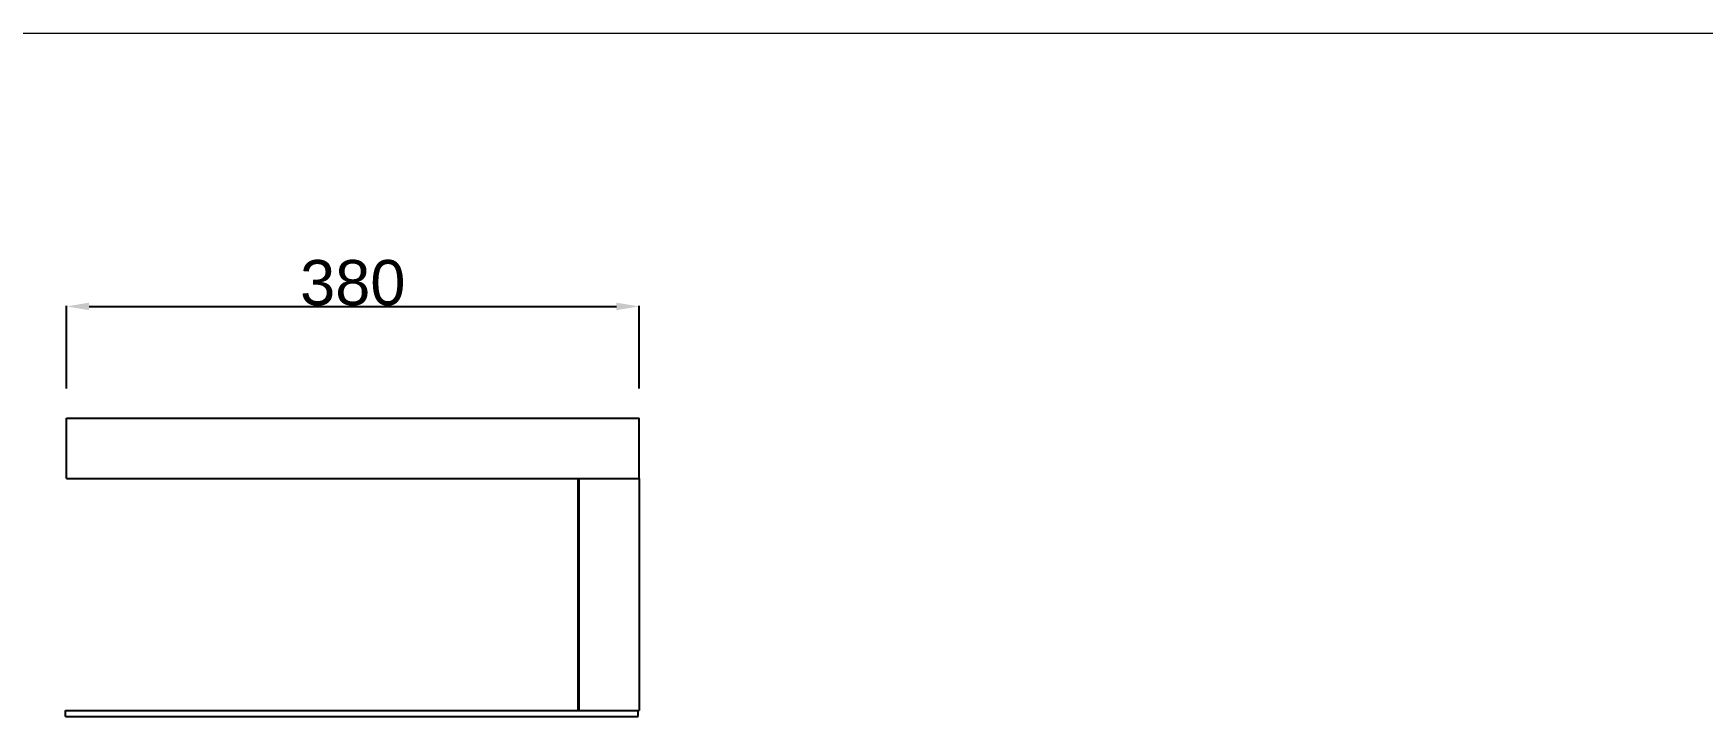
# Model space of a CAD drawing. Header units: millimetres. Extents: x -1283 to 2747, y -259 to 2557.
# Drawn here: x -429 to 679, y 2104 to 2557 of the extents above; entities that cross this region are included whole.
import ezdxf

# ---------------------------------------------------------------- set-up
doc = ezdxf.new("R2010")
doc.units = ezdxf.units.MM
doc.header["$MEASUREMENT"] = 0
doc.layers.add('Domyślny', color=7, linetype='Continuous', true_color=0x000000)
doc.layers.add('Utwórz2D linie widoczne', color=7, linetype='Continuous', true_color=0x000000)
doc.styles.add('Arial', font='arial.ttf')
doc.dimstyles.new('Domyślny', dxfattribs={"dimtxt": 30, "dimasz": 15, "dimexe": 0.5, "dimexo": 0.5, "dimgap": 0.25, "dimtad": 1, "dimtoh": 1, "dimdec": 0, "dimzin": 1, "dimdsep": 46, "dimtxsty": 'Arial', "dimcen": 0.5, "dimazin": 0, "dimtfac": 1, "dimtdec": 4, "dimtix": 1, "dimtmove": 1, "dimatfit": 3, "dimfxl": 0, "dimtolj": 1, "dimtzin": 1, "dimarcsym": 0})

# ---------------------------------------------------------------- blocks, each defined once
blk = doc.blocks.new('*D5')
at = {"layer": 'Defpoints', "color": 0}
for p in [(-26.7, 2375.8), (-406.7, 2320.8), (-26.7, 2320.8)]:
    blk.add_point(p, dxfattribs=at)
at = {"layer": 'Domyślny', "color": 0, "lineweight": -2}
for p, q in [((-406.7, 2321.3), (-406.7, 2376.3)), ((-391.7, 2375.8), (-41.7, 2375.8)), ((-26.7, 2321.3), (-26.7, 2376.3))]:
    blk.add_line(p, q, dxfattribs=at)
at = {"layer": 'Domyślny', "color": 0}
for points in [[(-391.7, 2378.3), (-391.7, 2373.3), (-406.7, 2375.8)], [(-41.7, 2373.3), (-41.7, 2378.3), (-26.7, 2375.8)]]:
    blk.add_solid(points, dxfattribs=at)
at = {"layer": 'Domyślny', "color": 0, "insert": (-216.7, 2391.4), "char_height": 30, "attachment_point": 5, "style": 'Arial'}
blk.add_mtext('\\A1;380', dxfattribs=at)

msp = doc.modelspace()

# ---------------------------------------------------------------- linework, layer by layer
at = {"layer": 'Domyślny', "color": 18, "lineweight": 15, "true_color": 0x000000}
msp.add_line((2743.2, 2557), (-1283.2, 2557), dxfattribs=at)
at = {"layer": 'Utwórz2D linie widoczne'}
for p, q in [((-406.7, 2261.7), (-406.7, 2301.7)), ((-406.7, 2301.7), (-406.6, 2301.7)), ((-406.6, 2301.7), (-406.4, 2301.7)), ((-406.4, 2301.7), (-406, 2301.7)), ((-406, 2301.7), (-405.5, 2301.7)), ((-405.5, 2301.7), (-404.9, 2301.7)), ((-404.9, 2301.7), (-404.2, 2301.7)), ((-404.2, 2301.7), (-403.4, 2301.7)), ((-403.4, 2301.7), (-29.9, 2301.7)), ((-29.9, 2301.7), (-29.1, 2301.7)), ((-29.1, 2301.7), (-28.4, 2301.7)), ((-28.4, 2301.7), (-27.8, 2301.7)), ((-27.8, 2301.7), (-27.3, 2301.7)), ((-27.3, 2301.7), (-27, 2301.7)), ((-27, 2301.7), (-26.7, 2301.7)), ((-26.7, 2261.7), (-26.7, 2301.7)), ((-26.7, 2301.7), (-26.7, 2301.7)), ((-406.7, 2261.7), (-406.6, 2261.7)), ((-406.6, 2261.7), (-406.4, 2261.7)), ((-406.4, 2261.7), (-406, 2261.7)), ((-406, 2261.7), (-405.5, 2261.7)), ((-405.5, 2261.7), (-404.9, 2261.7)), ((-404.9, 2261.7), (-404.2, 2261.7)), ((-404.2, 2261.7), (-403.4, 2261.7)), ((-403.4, 2261.7), (-29.9, 2261.7)), ((-67.4, 2261.7), (-67.4, 2107.6)), ((-66.6, 2261.7), (-66.6, 2107.6)), ((-29.9, 2261.7), (-29.1, 2261.7)), ((-29.1, 2261.7), (-28.4, 2261.7)), ((-28.4, 2261.7), (-27.8, 2261.7)), ((-27.8, 2261.7), (-27.3, 2261.7)), ((-27.3, 2261.7), (-27, 2261.7)), ((-27, 2261.7), (-26.7, 2261.7)), ((-26.7, 2261.7), (-26.7, 2261.7)), ((-26.7, 2261.7), (-26.6, 2261.7)), ((-26.6, 2261.7), (-26.6, 2107.6)), ((-407.4, 2103.6), (-407.4, 2107.6)), ((-407.4, 2107.6), (-407.3, 2107.6)), ((-407.3, 2107.6), (-407.1, 2107.6)), ((-407.1, 2107.6), (-406.7, 2107.6)), ((-406.7, 2107.6), (-406.2, 2107.6)), ((-406.2, 2107.6), (-405.6, 2107.6)), ((-405.6, 2107.6), (-404.9, 2107.6)), ((-404.9, 2107.6), (-404.2, 2107.6)), ((-404.2, 2107.6), (-30.6, 2107.6)), ((-30.6, 2107.6), (-26.6, 2107.6)), ((-27.4, 2103.6), (-27.4, 2107.6)), ((-407.4, 2103.6), (-407.3, 2103.6)), ((-407.3, 2103.6), (-407.1, 2103.6)), ((-407.1, 2103.6), (-406.7, 2103.6)), ((-406.7, 2103.6), (-406.2, 2103.6)), ((-406.2, 2103.6), (-405.6, 2103.6)), ((-405.6, 2103.6), (-404.9, 2103.6)), ((-404.9, 2103.6), (-404.2, 2103.6)), ((-404.2, 2103.6), (-30.6, 2103.6)), ((-30.6, 2103.6), (-29.9, 2103.6)), ((-29.9, 2103.6), (-29.2, 2103.6)), ((-29.2, 2103.6), (-28.6, 2103.6)), ((-28.6, 2103.6), (-28.1, 2103.6)), ((-28.1, 2103.6), (-27.7, 2103.6)), ((-27.7, 2103.6), (-27.5, 2103.6)), ((-27.5, 2103.6), (-27.4, 2103.6))]:
    msp.add_line(p, q, dxfattribs=at)

# ---------------------------------------------------------------- dimensions: what is measured, and where the dimension line sits
at = {"layer": 'Domyślny'}
dim = msp.add_aligned_dim(p1=(-406.7, 2320.8), p2=(-26.7, 2320.8), distance=55.1, dimstyle='Domyślny', dxfattribs=at)
dim.commit()
dim.dimension.update_dxf_attribs({"geometry": '*D5', "text_midpoint": (-216.7, 2391.4)})

doc.saveas('drawing.dxf')
